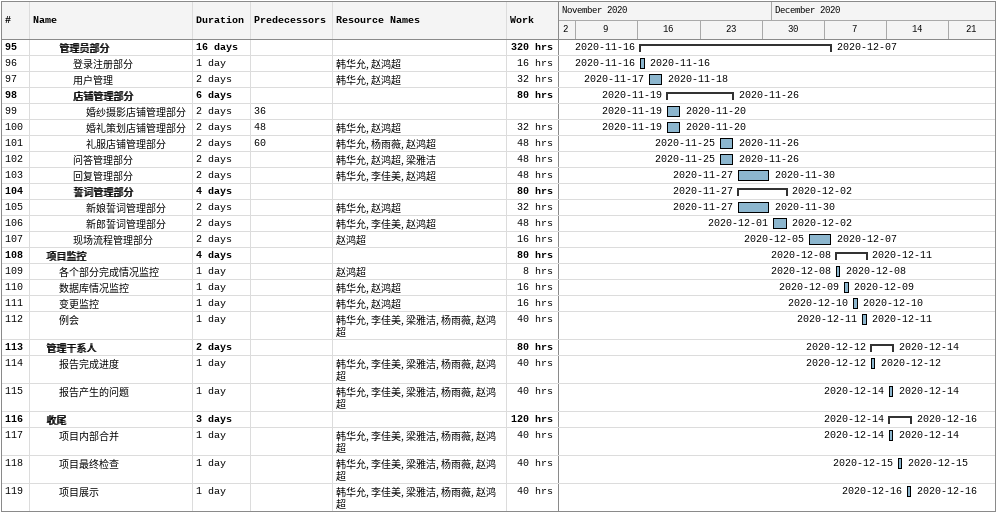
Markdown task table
| ID | Level | Task | Duration | Start | Finish | Predecessors | Resources | Work (h) |
|---|---|---|---|---|---|---|---|---|
| 95 | 3 | **管理员部分** | 16d | 2020-11-16 | 2020-12-07 |  |  | 320 |
| 96 | 4 | 登录注册部分 | 1d | 2020-11-16 | 2020-11-16 |  | 韩华允, 赵鸿超 | 16 |
| 97 | 4 | 用户管理 | 2d | 2020-11-17 | 2020-11-18 |  | 韩华允, 赵鸿超 | 32 |
| 98 | 4 | **店铺管理部分** | 6d | 2020-11-19 | 2020-11-26 |  |  | 80 |
| 99 | 5 | 婚纱摄影店铺管理部分 | 2d | 2020-11-19 | 2020-11-20 | 36 |  |  |
| 100 | 5 | 婚礼策划店铺管理部分 | 2d | 2020-11-19 | 2020-11-20 | 48 | 韩华允, 赵鸿超 | 32 |
| 101 | 5 | 礼服店铺管理部分 | 2d | 2020-11-25 | 2020-11-26 | 60 | 韩华允, 杨雨薇, 赵鸿超 | 48 |
| 102 | 4 | 问答管理部分 | 2d | 2020-11-25 | 2020-11-26 |  | 韩华允, 赵鸿超, 梁雅洁 | 48 |
| 103 | 4 | 回复管理部分 | 2d | 2020-11-27 | 2020-11-30 |  | 韩华允, 李佳美, 赵鸿超 | 48 |
| 104 | 4 | **誓词管理部分** | 4d | 2020-11-27 | 2020-12-02 |  |  | 80 |
| 105 | 5 | 新娘誓词管理部分 | 2d | 2020-11-27 | 2020-11-30 |  | 韩华允, 赵鸿超 | 32 |
| 106 | 5 | 新郎誓词管理部分 | 2d | 2020-12-01 | 2020-12-02 |  | 韩华允, 李佳美, 赵鸿超 | 48 |
| 107 | 4 | 现场流程管理部分 | 2d | 2020-12-05 | 2020-12-07 |  | 赵鸿超 | 16 |
| 108 | 2 | **项目监控** | 4d | 2020-12-08 | 2020-12-11 |  |  | 80 |
| 109 | 3 | 各个部分完成情况监控 | 1d | 2020-12-08 | 2020-12-08 |  | 赵鸿超 | 8 |
| 110 | 3 | 数据库情况监控 | 1d | 2020-12-09 | 2020-12-09 |  | 韩华允, 赵鸿超 | 16 |
| 111 | 3 | 变更监控 | 1d | 2020-12-10 | 2020-12-10 |  | 韩华允, 赵鸿超 | 16 |
| 112 | 3 | 例会 | 1d | 2020-12-11 | 2020-12-11 |  | 韩华允, 李佳美, 梁雅洁, 杨雨薇, 赵鸿超 | 40 |
| 113 | 2 | **管理干系人** | 2d | 2020-12-12 | 2020-12-14 |  |  | 80 |
| 114 | 3 | 报告完成进度 | 1d | 2020-12-12 | 2020-12-12 |  | 韩华允, 李佳美, 梁雅洁, 杨雨薇, 赵鸿超 | 40 |
| 115 | 3 | 报告产生的问题 | 1d | 2020-12-14 | 2020-12-14 |  | 韩华允, 李佳美, 梁雅洁, 杨雨薇, 赵鸿超 | 40 |
| 116 | 2 | **收尾** | 3d | 2020-12-14 | 2020-12-16 |  |  | 120 |
| 117 | 3 | 项目内部合并 | 1d | 2020-12-14 | 2020-12-14 |  | 韩华允, 李佳美, 梁雅洁, 杨雨薇, 赵鸿超 | 40 |
| 118 | 3 | 项目最终检查 | 1d | 2020-12-15 | 2020-12-15 |  | 韩华允, 李佳美, 梁雅洁, 杨雨薇, 赵鸿超 | 40 |
| 119 | 3 | 项目展示 | 1d | 2020-12-16 | 2020-12-16 |  | 韩华允, 李佳美, 梁雅洁, 杨雨薇, 赵鸿超 | 40 |
